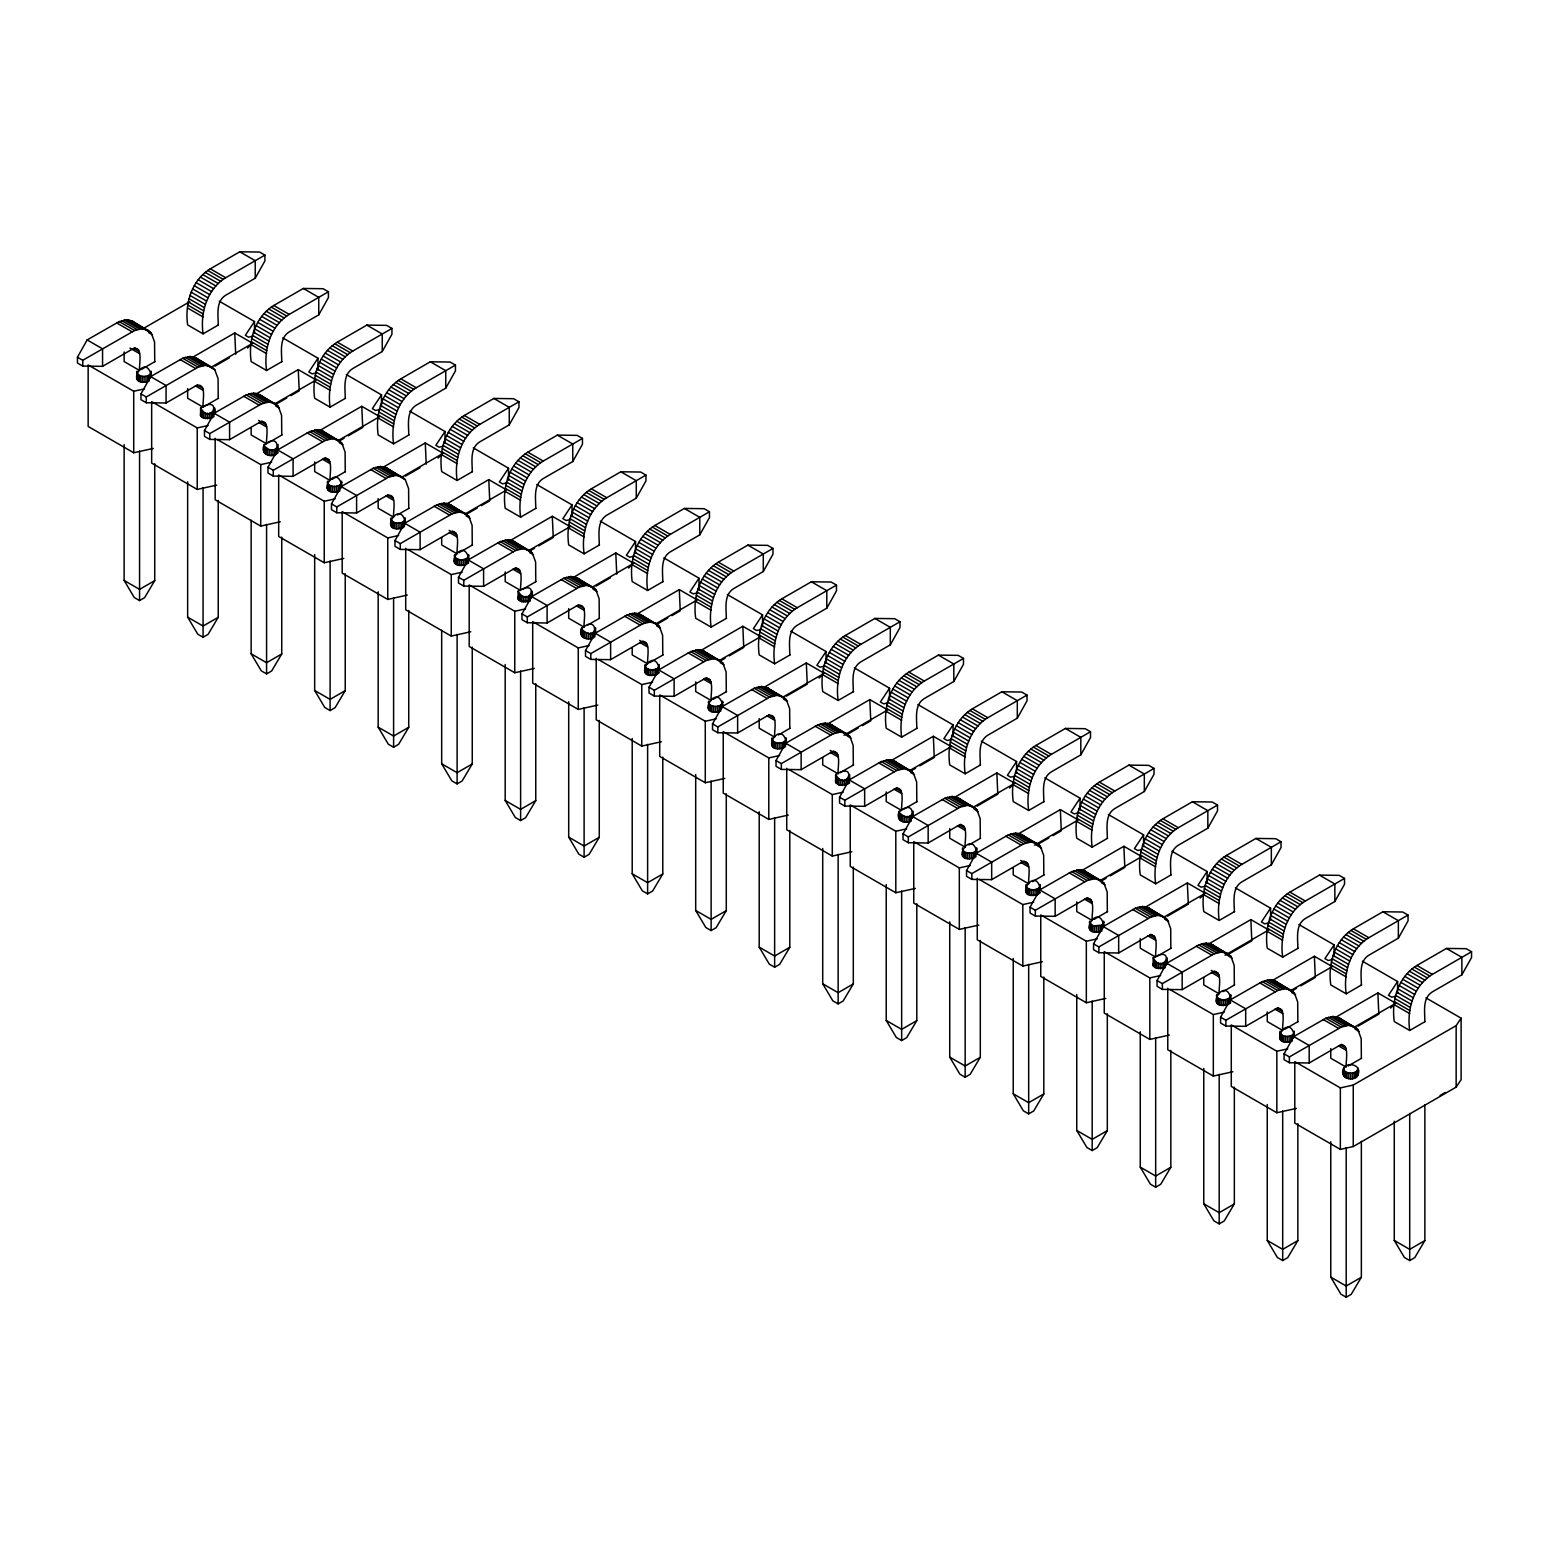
<?xml version="1.0" encoding="UTF-8"?>
<svg xmlns="http://www.w3.org/2000/svg" width="1549" height="1549" viewBox="0 0 1549 1549"><rect width="100%" height="100%" fill="white"/><g stroke="black" fill="none" stroke-linecap="round" stroke-linejoin="round"><path stroke-width="1.5" d="M218.506 324.922L203.074 333.829L187.642 324.922C184.621 304.03 191.553 280.233 210.296 268.829L239.805 251.79L259.612 252.042L264.918 255.101L264.918 260.91L255.236 278.2L225.728 295.22C215.524 301.474 218.293 315.202 218.235 325.077M203.074 333.829C200.034 312.937 206.966 289.14 225.728 277.736L264.918 255.101M282.015 361.575L266.583 370.482L251.151 361.575C248.111 340.703 255.043 316.906 273.805 305.482L303.314 288.463L323.121 288.714L328.427 291.774L328.427 297.563L318.745 314.854L289.237 331.893C279.033 338.127 281.782 351.875 281.744 361.75M266.583 370.482C263.543 349.609 270.475 325.813 289.237 314.389L328.427 291.774M345.524 398.248L330.092 407.155L314.66 398.248C311.62 377.375 318.552 353.579 337.314 342.155L366.823 325.116L386.63 325.367L391.936 328.427L391.936 334.235L382.254 351.526L352.746 368.565C342.542 374.8 345.291 388.547 345.233 398.403M330.092 407.155C327.052 386.282 333.984 362.485 352.746 351.061L391.936 328.427M409.033 434.92L393.601 443.827L378.169 434.92C375.129 414.028 382.061 390.232 400.823 378.827L430.332 361.788L450.139 362.04L455.445 365.099L455.445 370.908L445.744 388.179L416.255 405.218C406.051 411.453 408.8 425.2 408.742 435.075M393.601 443.827C390.561 422.935 397.493 399.139 416.255 387.734L455.445 365.099M472.522 471.574L457.11 480.48L441.678 471.574C438.638 450.701 445.57 426.904 464.332 415.481L493.841 398.442L513.648 398.713L518.954 401.772L518.954 407.561L509.253 424.852L479.764 441.891C469.56 448.126 472.309 461.873 472.251 471.748M457.11 480.48C454.07 459.608 461.002 435.811 479.764 424.387L518.954 401.772M536.031 508.246L520.619 517.153L505.187 508.246C502.147 487.373 509.079 463.558 527.841 452.153L557.33 435.114L577.157 435.366L582.463 438.425L582.463 444.234L572.762 461.525L543.254 478.544C533.069 484.798 535.818 498.546 535.76 508.401M520.619 517.153C517.579 496.28 524.511 472.464 543.254 461.06L582.463 438.425M599.54 544.919L584.109 553.826L568.696 544.919C565.656 524.027 572.588 500.23 591.35 488.806L620.839 471.787L640.666 472.038L645.952 475.098L645.952 480.906L636.271 498.178L606.763 515.217C596.578 521.451 599.327 535.199 599.269 545.074M584.109 553.826C581.088 532.933 588.02 509.137 606.763 497.713L645.952 475.098M663.049 581.572L647.618 590.479L632.205 581.572C629.165 560.699 636.097 536.903 654.859 525.479L684.348 508.44L704.175 508.692L709.461 511.751L709.461 517.56L699.78 534.85L670.272 551.889C660.068 558.124 662.836 571.871 662.778 581.727M647.618 590.479C644.578 569.606 651.509 545.81 670.272 534.386L709.461 511.751M726.558 618.245L711.127 627.151L695.695 618.245C692.674 597.352 699.606 573.556 718.349 562.151L747.857 545.112L767.665 545.364L772.97 548.423L772.97 554.232L763.289 571.523L733.781 588.543C723.577 594.797 726.345 608.525 726.287 618.4M711.127 627.151C708.087 606.259 715.018 582.463 733.781 571.058L772.97 548.423M790.067 654.898L774.636 663.805L759.204 654.898C756.183 634.025 763.115 610.229 781.858 598.805L811.366 581.785L831.174 582.037L836.479 585.096L836.479 590.885L826.798 608.176L797.29 625.215C787.086 631.45 789.854 645.197 789.796 655.072M774.636 663.805C771.596 642.932 778.527 619.135 797.29 607.711L836.479 585.096M853.576 691.57L838.145 700.477L822.713 691.57C819.673 670.698 826.604 646.901 845.367 635.477L874.875 618.438L894.683 618.69L899.988 621.749L899.988 627.558L890.307 644.849L860.799 661.888C850.595 668.122 853.344 681.87 853.305 691.725M838.145 700.477C835.105 679.604 842.036 655.808 860.799 644.384L899.988 621.749M917.085 728.243L901.654 737.15L886.222 728.243C883.182 707.351 890.113 683.554 908.876 672.15L938.384 655.111L958.192 655.363L963.497 658.422L963.497 664.231L953.816 681.502L924.308 698.541C914.104 704.776 916.853 718.523 916.795 728.398M901.654 737.15C898.614 716.258 905.545 692.461 924.308 681.057L963.497 658.422M980.575 764.896L965.163 773.803L949.731 764.896C946.691 744.023 953.622 720.227 972.385 708.803L1001.893 691.764L1021.701 692.035L1027.006 695.094L1027.006 700.884L1017.306 718.174L987.817 735.213C977.613 741.448 980.362 755.196 980.304 765.07M965.163 773.803C962.123 752.93 969.054 729.134 987.817 717.71L1027.006 695.094M1044.084 801.569L1028.672 810.476L1013.24 801.569C1010.2 780.696 1017.131 756.88 1035.894 745.476L1065.402 728.437L1085.21 728.688L1090.515 731.748L1090.515 737.556L1080.815 754.847L1051.326 771.867C1041.122 778.121 1043.871 791.868 1043.813 801.724M1028.672 810.476C1025.632 789.603 1032.563 765.787 1051.326 754.382L1090.515 731.748M1107.593 838.241L1092.181 847.148L1076.749 838.241C1073.709 817.349 1080.64 793.553 1099.403 782.129L1128.892 765.109L1148.719 765.361L1154.024 768.42L1154.024 774.229L1144.324 791.5L1114.815 808.539C1104.631 814.774 1107.38 828.521 1107.322 838.396M1092.181 847.148C1089.141 826.256 1096.072 802.459 1114.815 791.036L1154.024 768.42M1171.102 874.895L1155.67 883.801L1140.258 874.895C1137.218 854.022 1144.149 830.225 1162.912 818.801L1192.401 801.762L1212.228 802.014L1217.514 805.073L1217.514 810.882L1207.833 828.173L1178.324 845.212C1168.14 851.447 1170.889 865.194 1170.831 875.049M1155.67 883.801C1152.65 862.929 1159.581 839.132 1178.324 827.708L1217.514 805.073M1234.611 911.567L1219.179 920.474L1203.767 911.567C1200.727 890.675 1207.658 866.878 1226.421 855.474L1255.91 838.435L1275.737 838.687L1281.023 841.746L1281.023 847.555L1271.342 864.845L1241.833 881.865C1231.629 888.119 1234.398 901.847 1234.34 911.722M1219.179 920.474C1216.139 899.582 1223.071 875.785 1241.833 864.381L1281.023 841.746M1298.12 948.22L1282.688 957.127L1267.256 948.22C1264.236 927.348 1271.167 903.551 1289.91 892.127L1319.419 875.108L1339.227 875.359L1344.532 878.419L1344.532 884.208L1334.851 901.499L1305.342 918.538C1295.138 924.772 1297.907 938.52 1297.849 948.395M1282.688 957.127C1279.648 936.254 1286.58 912.458 1305.342 901.034L1344.532 878.419M1361.629 984.893L1346.197 993.8L1330.765 984.893C1327.745 964.02 1334.676 940.224 1353.419 928.8L1382.928 911.761L1402.736 912.012L1408.041 915.072L1408.041 920.881L1398.36 938.171L1368.851 955.21C1358.647 961.445 1361.416 975.192 1361.358 985.048M1346.197 993.8C1343.157 972.927 1350.089 949.13 1368.851 937.707L1408.041 915.072M1425.138 1021.566L1409.706 1030.472L1394.274 1021.566C1391.234 1000.673 1398.166 976.877 1416.928 965.472L1446.437 948.433L1466.245 948.685L1471.55 951.744L1471.55 957.553L1461.869 974.824L1432.36 991.863C1422.156 998.098 1424.906 1011.846 1424.867 1021.72M1409.706 1030.472C1406.666 1009.58 1413.598 985.784 1432.36 974.379L1471.55 951.744M151.318 372.263L149.188 375.226L149.188 380.996C122.1 389.051 146.284 350.248 151.318 376.117M136.815 378.033L137.067 376.949M200.576 407.852C211.613 426.846 223.482 394.337 200.576 407.852L200.576 415.79L203.945 418.327L212.697 417.668L212.697 411.898M200.576 413.622L200.576 415.79M263.833 445.589C281.395 428.937 281.395 462.26 263.833 445.589C260.368 453.896 270.262 457.884 276.206 454.322L276.206 448.552M263.833 451.379L264.085 450.294M341.845 482.262L339.715 485.224L339.715 490.994C312.608 499.049 336.811 460.247 341.845 486.115M327.342 488.032L327.594 486.948M405.354 518.934L403.224 521.877L403.224 527.667C376.117 535.722 400.32 496.919 405.354 522.768M390.851 524.704L391.103 523.62M468.844 555.588L466.733 558.55L466.733 564.32C439.626 572.394 463.829 533.592 468.844 559.441M454.36 561.358L454.593 560.293M518.102 591.176C529.138 610.17 541.008 577.661 518.102 591.176L518.102 599.114L521.49 601.651L530.242 600.993L530.242 595.223M518.102 596.946L518.102 599.114M581.378 628.933C598.921 612.262 598.921 645.584 581.378 628.933C577.893 637.22 587.807 641.209 593.751 637.665L593.751 631.876M581.378 634.703L581.611 633.618M659.371 665.586L657.241 668.548L657.241 674.318C630.153 682.373 654.356 643.571 659.371 669.439M644.868 671.356L645.12 670.272M722.88 702.259L720.75 705.221L720.75 710.991C693.662 719.046 717.845 680.243 722.88 706.112M708.377 708.029L708.629 706.944M786.389 738.912L784.259 741.874L784.259 747.644C757.151 755.718 781.354 716.916 786.389 742.765M771.886 744.701L772.138 743.617M835.647 774.5C846.683 793.514 858.553 760.985 835.647 774.5L835.647 782.439L839.016 784.975L847.768 784.317L847.768 778.547M835.647 780.27L835.647 782.439M898.904 812.257C916.466 795.586 916.466 828.909 898.904 812.257C895.438 820.544 905.332 824.552 911.277 820.989L911.277 815.2M898.904 818.027L899.156 816.943M976.916 848.91L974.786 851.873L974.786 857.643C947.678 865.717 971.881 826.914 976.916 852.763M962.413 854.68L962.665 853.615M1040.405 885.583L1038.295 888.545L1038.295 894.315C1011.187 902.37 1035.39 863.567 1040.405 889.436M1025.922 891.353L1026.154 890.268M1103.914 922.255L1101.804 925.198L1101.804 930.988C1074.696 939.043 1098.899 900.24 1103.914 926.089M1089.431 928.025L1089.663 926.941M1153.172 957.824C1164.209 976.838 1176.078 944.309 1153.172 957.824L1153.172 965.763L1156.561 968.319L1165.313 967.641L1165.313 961.871M1153.172 963.594L1153.172 965.763M1230.932 995.581L1228.802 998.543L1228.802 1004.314C1201.714 1012.368 1225.917 973.566 1230.932 999.434M1216.43 1001.351L1216.681 1000.267M1294.441 1032.234L1292.311 1035.197L1292.311 1040.967C1265.223 1049.041 1289.407 1010.238 1294.441 1036.087M1279.939 1038.024L1280.19 1036.939M1343.448 1068.907C1346.352 1060.929 1362.597 1064.86 1357.95 1074.677C1355.065 1082.654 1338.801 1078.724 1343.448 1068.907C1345.152 1074.638 1356.246 1074.638 1357.95 1068.907M1343.448 1074.677L1343.699 1073.593M124.133 351.952L124.133 361.575L139.565 370.482C138.771 365.215 143.999 344.498 132.072 349.3L102.563 366.339L82.755 366.087L77.45 363.028L77.45 357.219L87.131 339.928L119.176 321.592L126.476 319.81L132.652 321.301L151.24 332.977L154.571 342.039L154.726 361.75M218.506 398.248L203.074 407.155C202.28 401.888 207.508 381.151 195.581 385.972L166.072 402.992L146.264 402.74L140.959 399.681L140.959 393.891L150.64 376.601L182.685 358.264L189.985 356.483L196.161 357.974L214.749 369.63L218.08 378.692L218.235 398.403M251.151 427.698L251.151 434.92L266.583 443.827C265.77 438.541 271.017 417.823 259.09 422.625L229.581 439.664L209.773 439.413L204.468 436.353L204.468 430.545L214.149 413.254L246.194 394.937L253.474 393.136L259.67 394.646L278.258 406.303L281.589 415.364L281.744 435.075M314.66 461.951L314.66 471.574L330.092 480.48C329.279 475.214 334.526 454.496 322.579 459.298L293.09 476.337L273.263 476.085L267.977 473.007L267.977 467.217L277.658 449.926L309.703 431.59L316.983 429.809L323.179 431.3L341.767 442.975L345.098 452.037L345.233 471.748M378.169 498.604L378.169 508.246L393.601 517.153C392.788 511.886 398.035 491.149 386.088 495.951L356.599 512.99L336.772 512.738L331.486 509.679L331.486 503.87L341.167 486.599L373.212 468.263L380.492 466.481L386.688 467.972L405.276 479.628L408.607 488.69L408.742 508.401M441.678 537.677L441.678 544.919L457.11 553.826C456.297 548.54 461.544 527.822 449.597 532.624L420.108 549.663L400.281 549.411L394.976 546.352L394.976 540.543L404.676 523.252L436.721 504.916L444.001 503.135L450.197 504.645L468.785 516.301L472.116 525.363L472.251 545.074M505.187 571.949L505.187 581.572L520.619 590.479C519.806 585.212 525.053 564.475 513.106 569.296L483.598 586.316L463.79 586.064L458.485 583.005L458.485 577.215L468.185 559.925L500.211 541.588L507.51 539.807L513.706 541.298L532.294 552.954L535.625 562.035L535.76 581.727M568.696 608.602L568.696 618.245L584.109 627.151C583.315 621.865 588.562 601.148 576.615 605.949L547.107 622.988L527.299 622.737L521.994 619.677L521.994 613.869L531.694 596.597L563.72 578.261L571.019 576.48L577.215 577.971L595.803 589.627L599.134 598.688L599.269 618.4M632.205 647.676L632.205 654.898L647.618 663.805C646.824 658.538 652.071 637.82 640.124 642.622L610.616 659.661L590.808 659.409L585.503 656.35L585.503 650.541L595.184 633.251L627.229 614.914L634.528 613.133L640.705 614.624L659.312 626.299L662.623 635.361L662.778 655.072M695.695 681.928L695.695 691.57L711.127 700.477C710.333 695.211 715.561 674.473 703.633 679.295L674.125 696.314L654.317 696.063L649.012 693.003L649.012 687.214L658.693 669.923L690.738 651.587L698.037 649.806L704.214 651.296L722.802 662.953L726.132 672.014L726.287 691.725M759.204 718.6L759.204 728.243L774.636 737.15C773.842 731.864 779.07 711.146 767.142 715.948L737.634 732.987L717.826 732.735L712.521 729.676L712.521 723.867L722.202 706.576L754.247 688.259L761.546 686.459L767.723 687.969L786.311 699.625L789.641 708.687L789.796 728.398M822.713 757.674L822.713 764.896L838.145 773.803C837.331 768.536 842.579 747.818 830.651 752.62L801.143 769.659L781.335 769.408L776.03 766.329L776.03 760.54L785.711 743.249L817.756 724.913L825.036 723.131L831.232 724.622L849.82 736.298L853.15 745.359L853.305 765.07M886.222 791.926L886.222 801.569L901.654 810.476C900.84 805.209 906.088 784.472 894.141 789.293L864.652 806.313L844.825 806.061L839.539 803.002L839.539 797.193L849.22 779.922L881.265 761.585L888.545 759.804L894.741 761.295L913.329 772.951L916.659 782.013L916.795 801.724M949.731 828.599L949.731 838.241L965.163 847.148C964.349 841.862 969.597 821.144 957.65 825.946L928.161 842.985L908.334 842.733L903.048 839.674L903.048 833.865L912.729 816.575L944.774 798.238L952.054 796.457L958.25 797.967L976.838 809.624L980.168 818.685L980.304 838.396M1013.24 867.672L1013.24 874.895L1028.672 883.801C1027.858 878.535 1033.106 857.797 1021.159 862.619L991.67 879.638L971.843 879.387L966.537 876.327L966.537 870.538L976.238 853.247L1008.283 834.911L1015.563 833.13L1021.759 834.621L1040.347 846.277L1043.677 855.358L1043.813 875.049M1076.749 901.925L1076.749 911.567L1092.181 920.474C1091.367 915.188 1096.615 894.47 1084.668 899.272L1055.159 916.311L1035.352 916.059L1030.046 913L1030.046 907.191L1039.747 889.92L1071.772 871.584L1079.072 869.802L1085.268 871.293L1103.856 882.949L1107.186 892.011L1107.322 911.722M1140.258 938.597L1140.258 948.22L1155.67 957.127C1154.876 951.861 1160.124 931.143 1148.177 935.945L1118.668 952.984L1098.861 952.732L1093.555 949.673L1093.555 943.864L1103.256 926.573L1135.281 908.237L1142.581 906.455L1148.777 907.946L1167.365 919.622L1170.695 928.684L1170.831 948.395M1203.767 977.671L1203.767 984.893L1219.179 993.8C1218.385 988.533 1223.633 967.796 1211.686 972.617L1182.177 989.637L1162.37 989.385L1157.064 986.326L1157.064 980.536L1166.746 963.246L1198.79 944.909L1206.09 943.128L1212.267 944.619L1230.874 956.275L1234.185 965.356L1234.34 985.048M1267.256 1011.923L1267.256 1021.566L1282.688 1030.472C1281.894 1025.186 1287.122 1004.468 1275.195 1009.27L1245.686 1026.309L1225.879 1026.058L1220.573 1022.998L1220.573 1017.19L1230.255 999.899L1262.299 981.582L1269.599 979.781L1275.776 981.292L1294.364 992.948L1297.694 1002.009L1297.849 1021.72M1330.765 1048.596L1330.765 1058.219L1346.197 1067.125C1345.403 1061.859 1350.631 1041.141 1338.704 1045.943L1309.195 1062.982L1289.388 1062.73L1284.082 1059.671L1284.082 1053.862L1293.764 1036.571L1325.808 1018.235L1333.108 1016.454L1339.285 1017.945L1357.873 1029.62L1361.203 1038.682L1361.358 1058.393M154.726 463.771L154.726 580.643L144.599 597.662L139.565 600.567L134.26 597.507L124.133 580.468L124.133 444.544M218.235 500.443L218.235 617.296L208.108 634.335L203.074 637.239L197.769 634.18L187.642 617.141L187.642 481.797M281.744 537.116L281.744 653.968L271.617 671.007L266.583 673.892L261.278 670.833L251.151 653.814L251.151 520.251M345.233 573.769L345.233 690.622L335.107 707.661L330.092 710.565L324.787 707.506L314.66 690.467L314.66 554.542M408.742 610.442L408.742 727.294L398.616 744.333L393.601 747.238L388.296 744.178L378.169 727.139L378.169 591.795M472.251 647.114L472.251 763.967L462.125 780.986L457.11 783.891L451.805 780.832L441.678 763.793L441.678 630.249M535.76 683.767L535.76 800.62L525.634 817.659L520.619 820.563L515.314 817.504L505.187 800.465L505.187 664.54M599.269 720.44L599.269 837.293L589.143 854.332L584.109 857.236L578.823 854.157L568.696 837.138L568.696 701.794M662.778 757.093L662.778 873.965L652.652 890.985L647.618 893.889L642.332 890.83L632.205 873.791L632.205 738.466M726.287 793.766L726.287 910.618L716.161 927.657L711.127 930.562L705.821 927.502L695.695 910.463L695.695 774.539M789.796 830.438L789.796 947.291L779.67 964.33L774.636 967.215L769.33 964.156L759.204 947.136L759.204 811.792M853.305 867.091L853.305 983.944L843.179 1000.983L838.145 1003.888L832.839 1000.828L822.713 983.789L822.713 848.465M916.795 903.764L916.795 1020.617L906.668 1037.656L901.654 1040.56L896.348 1037.501L886.222 1020.462L886.222 884.518M980.304 940.437L980.304 1057.289L970.177 1074.309L965.163 1077.213L959.857 1074.154L949.731 1057.115L949.731 921.791M1043.813 977.09L1043.813 1093.943L1033.686 1110.982L1028.672 1113.886L1023.366 1110.827L1013.24 1093.788L1013.24 958.463M1107.322 1013.762L1107.322 1130.615L1097.195 1147.654L1092.181 1150.558L1086.875 1147.48L1076.749 1130.46L1076.749 994.516M1170.831 1050.416L1170.831 1167.288L1160.704 1184.307L1155.67 1187.212L1150.384 1184.152L1140.258 1167.113L1140.258 1031.789M1234.34 1087.088L1234.34 1203.941L1224.213 1220.98L1219.179 1223.884L1213.893 1220.825L1203.767 1203.786L1203.767 1068.442M1297.849 1123.761L1297.849 1240.613L1287.722 1257.652L1282.688 1260.537L1277.383 1257.478L1267.256 1240.459L1267.256 1104.514M1361.358 1141.342L1361.358 1277.267L1351.231 1294.306L1346.197 1297.21L1340.892 1294.151L1330.765 1277.112L1330.765 1141.787M1424.867 1104.669L1424.867 1240.613L1414.74 1257.652L1409.706 1260.537L1404.401 1257.478L1394.274 1240.459L1394.274 1121.205M219.28 301.222L254.481 321.534L245.323 335.32L248.576 337.198L252.913 336.23M282.789 337.876L317.99 358.206L308.832 371.973L312.085 373.851L316.422 372.902M346.298 374.548L381.499 394.879L372.341 408.646L375.594 410.524L379.931 409.556M409.807 411.221L445.008 431.532L435.85 445.299L439.103 447.177L443.44 446.228M473.297 447.874L508.517 468.205L499.359 481.971L502.612 483.85L506.949 482.881M536.806 484.547L572.026 504.877L562.868 518.644L566.121 520.522L570.458 519.554M600.315 521.2L635.535 541.53L626.377 555.297L629.63 557.175L633.967 556.227M663.824 557.872L699.025 578.203L689.886 591.97L693.119 593.848L697.457 592.88M727.333 594.545L762.534 614.856L753.395 628.642L756.628 630.52L760.966 629.552M790.842 631.198L826.043 651.529L816.885 665.296L820.137 667.174L824.475 666.225M854.351 667.871L889.552 688.201L880.394 701.968L883.646 703.846L887.984 702.878M917.86 704.543L953.061 724.855L943.903 738.621L947.155 740.499L951.493 739.551M981.369 741.197L1016.57 761.527L1007.412 775.294L1010.664 777.172L1015.002 776.204M1044.859 777.869L1080.079 798.2L1070.921 811.966L1074.173 813.845L1078.511 812.876M1108.368 814.522L1143.588 834.853L1134.43 848.62L1137.682 850.498L1142.02 849.549M1171.877 851.195L1207.097 871.525L1197.939 885.292L1201.191 887.17L1205.529 886.202M1235.386 887.867L1270.587 908.179L1261.448 921.965L1264.681 923.843L1269.018 922.875M1298.895 924.521L1334.096 944.851L1324.937 958.618L1328.19 960.496L1332.527 959.547M1362.404 961.193L1397.605 981.524L1388.446 995.291L1391.699 997.169L1396.036 996.201M1461.114 1018.177L1461.114 1079.672L1456.157 1087.127L1353.245 1146.55L1340.35 1149.397L1294.79 1123.102L1294.79 1061.607L1340.35 1087.901L1353.245 1085.055L1456.157 1025.632L1461.114 1018.177L1425.913 997.866M278.084 452.463L277.368 453.47L277.368 447.68M468.611 562.442L467.875 563.468L467.875 557.679M659.119 672.44L658.402 673.447L658.402 667.677M849.646 782.439L848.929 783.445L848.929 777.675M1040.173 892.437L1039.437 893.444L1039.437 887.674M1230.681 1002.435L1229.964 1003.442L1229.964 997.672M1445.217 1092.51L1440.086 1095.472M247.511 348.06L250.938 344.885M438.038 458.059L441.465 454.883M628.565 568.057L631.992 564.882M819.072 678.055L822.5 674.88M1009.599 788.054L1013.027 784.878M1200.126 898.052L1203.554 894.877M1390.634 1008.05L1394.061 1004.856M77.45 357.219L82.755 360.278L134.608 330.499L141.888 328.717L148.084 330.208M142.508 328.988L189.849 301.668M141.462 369.398L154.997 361.575M193.083 357.025L234.751 332.958L252.661 343.297L210.993 367.345M140.959 393.891L146.264 396.951L198.117 367.171L205.397 365.39L211.593 366.881M214.943 366.145L229.484 357.742M256.592 393.678L298.26 369.63L316.17 379.97L274.502 404.018M204.468 430.545L209.773 433.604L261.626 403.844L268.906 402.043L275.102 403.553M276.38 403.999L286.759 398.016M290.902 395.615L299.209 390.813L298.26 369.63M268.48 442.724L282.015 434.92M318.01 431.551L361.769 406.283L379.679 416.623L337.992 440.69M267.977 467.217L273.263 470.276L325.116 440.497L332.415 438.716L338.611 440.206M339.889 440.671L344.033 438.27M348.196 435.869L362.718 427.485L361.769 406.283M154.726 580.643L139.565 589.375L124.133 580.468M331.989 479.396L345.524 471.574M383.61 467.004L425.278 442.956L443.169 453.295L401.501 477.344M331.486 503.87L336.772 506.93L388.625 477.169L395.924 475.388L402.12 476.879M405.47 476.124L419.992 467.74M218.235 617.296L203.074 626.048L187.642 617.141M397.377 514.965L409.033 508.246M447.119 503.677L488.787 479.628L506.678 489.949L465.01 514.016L468.785 516.301M394.976 540.543L400.281 543.602L452.134 513.823L459.433 512.041L465.629 513.552M466.888 513.997L477.286 507.995M481.429 505.613L489.736 500.811L488.787 479.628M281.744 653.968L266.583 662.72L251.151 653.814M458.988 552.722L472.522 544.919M508.537 541.55L552.296 516.282L570.187 526.621L528.519 550.689M458.485 577.215L463.79 580.275L515.643 550.495L522.942 548.714L529.119 550.205M530.397 550.669L534.56 548.269M538.703 545.868L553.245 537.484L552.296 516.282M345.233 690.622L330.092 699.374L314.66 690.467M522.497 589.394L536.031 581.572M574.117 577.003L615.786 552.954L633.696 563.294L592.028 587.342M521.994 613.869L527.299 616.928L579.152 587.168L586.451 585.386L592.628 586.877M595.978 586.122L610.519 577.738M408.742 727.294L393.601 736.046L378.169 727.139M587.904 624.963L599.54 618.245M637.626 613.675L679.295 589.607L697.205 599.947L655.537 624.015L659.312 626.299M585.503 650.541L590.808 653.601L642.661 623.821L649.96 622.04L656.137 623.531M657.415 623.995L667.793 617.993M671.956 615.611L680.243 610.809L679.295 589.607M472.251 763.967L457.11 772.699L441.678 763.793M649.515 662.72L663.049 654.898M699.044 651.548L742.804 626.28L760.714 636.62L719.046 660.668M649.012 687.214L654.317 690.273L706.17 660.494L713.45 658.712L719.646 660.203M720.924 660.649L725.068 658.267M729.23 655.866L743.752 647.482L742.804 626.28M535.76 800.62L520.619 809.372L505.187 800.465M713.024 699.393L726.558 691.57M764.644 687.001L806.313 662.953L824.223 673.292L782.555 697.34M712.521 723.867L717.826 726.926L769.679 697.166L776.959 695.365L783.155 696.876M786.505 696.121L807.261 684.135L806.313 662.953M599.269 837.293L584.109 846.044L568.696 837.138M778.431 734.962L790.067 728.243M828.153 723.673L869.822 699.606L887.732 709.945L843.973 735.213M776.03 760.54L781.335 763.599L833.188 733.819L840.468 732.038L846.664 733.529M845.87 735.194L858.32 727.991M862.464 725.59L870.77 720.808L869.822 699.606M662.778 873.965L647.618 882.698L632.205 873.791M840.042 772.719L853.576 764.896M889.571 761.546L933.331 736.278L951.241 746.618L909.553 770.666M839.539 797.193L844.825 800.252L896.677 770.492L903.977 768.711L910.173 770.202M911.451 770.647L915.595 768.265M919.757 765.864L934.279 757.461L933.331 736.278M726.287 910.618L711.127 919.37L695.695 910.463M903.551 809.372L917.085 801.569M955.171 796.999L996.84 772.951L1014.731 783.271L973.062 807.339M903.048 833.865L908.334 836.925L960.186 807.145L967.486 805.364L973.682 806.874M977.032 806.119L997.788 794.134L996.84 772.951M789.796 947.291L774.636 956.043L759.204 947.136M968.938 844.96L980.575 838.241M1018.68 833.672L1060.349 809.604L1078.24 819.944L1034.5 845.212M966.537 870.538L971.843 873.597L1023.695 843.818L1030.995 842.036L1037.191 843.527M1036.378 845.173L1048.828 837.99M1052.991 835.589L1061.297 830.806L1060.349 809.604M853.305 983.944L838.145 992.696L822.713 983.789M1032.447 881.613L1044.084 874.895M1080.098 871.525L1123.858 846.277L1141.749 856.616L1100.08 880.665M1030.046 907.191L1035.352 910.25L1087.204 880.49L1094.504 878.709L1100.681 880.2M1101.959 880.645L1106.122 878.244M1110.265 875.863L1124.806 867.459L1123.858 846.277M916.795 1020.617L901.654 1029.369L886.222 1020.462M1094.059 919.37L1107.593 911.567M1145.679 906.998L1187.347 882.93L1205.258 893.27L1163.589 917.337M1093.555 943.864L1098.861 946.923L1150.713 917.144L1158.013 915.362L1164.19 916.853M1167.539 916.117L1188.315 904.132L1187.347 882.93M980.304 1057.289L965.163 1066.022L949.731 1057.115M1157.568 956.043L1171.102 948.22M1209.188 943.67L1250.856 919.603L1268.767 929.942L1225.007 955.21M1157.064 980.536L1162.37 983.596L1214.222 953.816L1221.522 952.035L1227.699 953.526M1226.905 955.171L1251.805 940.805L1250.856 919.603M1043.813 1093.943L1028.672 1102.694L1013.24 1093.788M1222.974 991.612L1234.611 984.893M1270.606 981.524L1314.365 956.275L1332.276 966.615L1290.607 990.663M1220.573 1017.19L1225.879 1020.249L1277.731 990.489L1285.012 988.688L1291.208 990.198M1292.486 990.644L1296.629 988.243M1300.792 985.842L1315.314 977.458L1314.365 956.275M1107.322 1130.615L1092.181 1139.367L1076.749 1130.46M1284.586 1029.369L1298.12 1021.566M1336.206 1016.996L1377.874 992.928L1395.785 1003.268L1354.116 1027.336M1284.082 1053.862L1289.388 1056.921L1341.24 1027.142L1348.521 1025.361L1354.717 1026.851M1358.066 1026.116L1378.823 1014.13L1377.874 992.928M1170.831 1167.288L1155.67 1176.02L1140.258 1167.113M1348.095 1066.041L1361.629 1058.219M1234.34 1203.941L1219.179 1212.693L1203.767 1203.786M1297.849 1240.613L1282.688 1249.365L1267.256 1240.459M1361.358 1277.267L1346.197 1286.019L1330.765 1277.112M1424.867 1240.613L1409.706 1249.365L1394.274 1240.459M136.815 372.263C138.21 377.201 145.354 377.201 149.188 375.226M327.342 482.262C328.737 487.199 335.881 487.199 339.715 485.224M390.851 518.934C392.246 523.852 399.39 523.852 403.224 521.877M454.36 555.588C455.755 560.525 462.899 560.525 466.733 558.55M644.868 665.586C646.262 670.523 653.426 670.523 657.241 668.548M708.377 702.259C709.771 707.177 716.916 707.196 720.75 705.221M771.886 738.912C773.28 743.849 780.425 743.849 784.259 741.874M962.413 848.91C963.807 853.848 970.952 853.848 974.786 851.873M1025.922 885.583C1027.316 890.501 1034.461 890.52 1038.295 888.545M1089.431 922.255L1093.052 925.876L1101.804 925.198M1216.43 995.581C1217.824 1000.499 1224.969 1000.518 1228.802 998.543M1279.939 1032.234C1281.333 1037.172 1288.478 1037.172 1292.311 1035.197M153.235 448.435L133.717 452.753L88.157 426.459L88.157 364.964L133.717 391.258L144.56 388.857M216.744 485.108L197.226 489.426L151.666 463.112L151.666 401.617L197.226 427.931L208.069 425.53M217.247 439.49L260.735 464.603L271.578 462.202M343.762 558.434L324.244 562.752L278.684 536.457L278.684 474.962L324.244 501.256L335.087 498.855M215.175 438.29L215.175 499.785L260.735 526.098L280.253 521.761M407.271 595.087L387.753 599.424L342.193 573.111L342.193 511.615L387.753 537.929L398.596 535.528M407.774 549.488L451.262 574.582L462.105 572.181M534.269 668.432L514.771 672.75L469.192 646.456L469.192 584.96L514.771 611.255L525.595 608.854M405.702 548.288L405.702 609.783L451.262 636.077L470.76 631.76M597.778 705.085L578.261 709.423L532.701 683.109L532.701 621.614L578.261 647.927L589.104 645.526M598.282 659.487L641.77 684.581L652.613 682.18M724.796 778.431L705.279 782.748L659.719 756.435L659.719 694.939L705.279 721.253L716.122 718.852M596.21 658.286L596.21 719.782L641.77 746.076L661.287 741.758M788.305 815.084L768.788 819.421L723.228 793.107L723.228 731.612L768.788 757.926L779.631 755.525M788.809 769.466L832.297 794.579L843.14 792.178M915.323 888.41L895.806 892.747L850.246 866.433L850.246 804.938L895.806 831.251L906.649 828.851M786.737 768.285L786.737 829.78L832.297 856.074L851.814 851.756M978.832 925.082L959.315 929.4L913.755 903.106L913.755 841.61L959.315 867.905L970.158 865.504M979.336 879.464L1022.824 904.577L1033.667 902.176M1105.831 998.408L1086.333 1002.745L1040.754 976.432L1040.754 914.936L1086.333 941.25L1097.157 938.849M977.264 878.283L977.264 939.778L1022.824 966.073L1042.322 961.755M1169.34 1035.081L1149.823 1039.398L1104.263 1013.104L1104.263 951.609L1149.823 977.903L1160.666 975.502M1169.844 989.462L1213.332 1014.576L1224.175 1012.175M1296.358 1108.406L1276.841 1112.744L1231.281 1086.43L1231.281 1024.935L1276.841 1051.248L1287.684 1048.847M1167.772 988.262L1167.772 1049.757L1213.332 1076.071L1232.849 1071.753M239.805 251.79L255.236 260.697L255.236 278.2M303.314 288.463L318.745 297.369L318.745 314.854M366.823 325.116L382.254 334.022L382.254 351.526M430.332 361.788L445.744 370.695L445.744 388.179M493.841 398.442L509.253 407.348L509.253 424.852M557.33 435.114L572.762 444.021L572.762 461.525M620.839 471.787L636.271 480.693L636.271 498.178M684.348 508.44L699.78 517.347L699.78 534.85M747.857 545.112L763.289 554.019L763.289 571.523M811.366 581.785L826.798 590.692L826.798 608.176M874.875 618.438L890.307 627.345L890.307 644.849M938.384 655.111L953.816 664.018L953.816 681.502M1001.893 691.764L1017.306 700.671L1017.306 718.174M1065.402 728.437L1080.815 737.343L1080.815 754.847M1128.892 765.109L1144.324 774.016L1144.324 791.5M1192.401 801.762L1207.833 810.669L1207.833 828.173M1255.91 838.435L1271.342 847.342L1271.342 864.845M1319.419 875.108L1334.851 884.014L1334.851 901.499M1382.928 911.761L1398.36 920.668L1398.36 938.171M1446.437 948.433L1461.869 957.34L1461.869 974.824M210.296 268.829L225.728 277.736M273.805 305.482L289.237 314.389M337.314 342.155L352.746 351.061M400.823 378.827L416.255 387.734M464.332 415.481L479.764 424.387M527.841 452.153L543.254 461.06M591.35 488.806L606.763 497.713M654.859 525.479L670.272 534.386M718.349 562.151L733.781 571.058M781.858 598.805L797.29 607.711M845.367 635.477L860.799 644.384M908.876 672.15L924.308 681.057M972.385 708.803L987.817 717.71M1035.894 745.476L1051.326 754.382M1099.403 782.129L1114.815 791.036M1162.912 818.801L1178.324 827.708M1226.421 855.474L1241.833 864.381M1289.91 892.127L1305.342 901.034M1353.419 928.8L1368.851 937.707M1416.928 965.472L1432.36 974.379M207.76 270.455L223.192 279.362M271.269 307.109L286.701 316.015M334.778 343.781L350.21 352.688M398.287 380.454L413.719 389.361M461.796 417.107L477.228 426.014M525.305 453.78L540.717 462.686M588.814 490.452L604.226 499.359M652.323 527.105L667.735 536.012M715.812 563.778L731.244 572.685M779.321 600.431L794.753 609.338M842.83 637.104L858.262 646.01M906.339 673.776L921.771 682.683M969.848 710.429L985.28 719.336M1033.357 747.102L1048.789 756.009M1096.866 783.775L1112.279 792.681M1160.375 820.428L1175.788 829.335M1223.884 857.1L1239.297 866.007M1287.374 893.754L1302.806 902.66M1350.883 930.426L1366.315 939.333M1414.392 967.099L1429.824 976.006M205.262 272.392L220.694 281.298M268.771 309.045L284.203 317.952M332.28 345.717L347.692 354.624M395.789 382.39L411.201 391.297M459.298 419.043L474.71 427.95M522.788 455.716L538.219 464.623M586.297 492.388L601.728 501.295M649.806 529.042L665.237 537.948M713.314 565.714L728.746 574.621M776.823 602.367L792.255 611.274M840.332 639.04L855.764 647.947M903.841 675.713L919.254 684.619M967.351 712.366L982.763 721.272M1030.86 749.038L1046.272 757.945M1094.349 785.711L1109.781 794.618M1157.858 822.364L1173.29 831.271M1221.367 859.037L1236.799 867.943M1284.876 895.709L1300.308 904.597M1348.385 932.362L1363.817 941.269M1411.894 969.035L1427.326 977.942M202.822 274.618L218.254 283.525M266.331 311.272L281.763 320.178M329.84 347.944L345.253 356.851M393.349 384.597L408.762 393.504M456.839 421.27L472.271 430.177M520.348 457.942L535.78 466.849M583.857 494.596L599.289 503.502M647.366 531.268L662.798 540.175M710.875 567.941L726.307 576.848M774.384 604.594L789.816 613.501M837.893 641.267L853.325 650.173M901.402 677.92L916.814 686.827M964.911 714.592L980.323 723.499M1028.4 751.265L1043.832 760.172M1091.909 787.918L1107.341 796.825M1155.418 824.591L1170.85 833.498M1218.927 861.263L1234.359 870.17M1282.436 897.917L1297.868 906.823M1345.945 934.589L1361.377 943.496M1409.454 971.242L1424.867 980.149M200.479 277.097L215.892 286.003M263.988 313.75L279.401 322.657M327.478 350.423L342.91 359.329M390.987 387.076L406.419 395.982M454.496 423.748L469.928 432.655M518.005 460.421L533.437 469.328M581.514 497.074L596.946 505.981M645.023 533.747L660.455 542.653M708.532 570.419L723.964 579.326M772.041 607.072L787.454 615.979M835.55 643.745L850.963 652.652M899.04 680.398L914.472 689.305M962.549 717.071L977.981 725.978M1026.058 753.743L1041.49 762.65M1089.567 790.397L1104.999 799.303M1153.076 827.069L1168.508 835.976M1216.585 863.742L1232.017 872.649M1280.094 900.395L1295.526 909.302M1343.603 937.068L1359.015 945.974M1407.112 973.721L1422.524 982.628M198.253 279.788L213.685 288.695M261.762 316.461L277.174 325.367M325.271 353.114L340.683 362.021M388.78 389.786L404.192 398.693M452.269 426.459L467.701 435.366M515.778 463.112L531.21 472.019M579.287 499.785L594.719 508.692M642.796 536.438L658.228 545.345M706.305 573.111L721.737 582.017M769.814 609.783L785.246 618.69M833.323 646.436L848.736 655.343M896.832 683.109L912.245 692.016M960.341 719.782L975.754 728.688M1023.831 756.435L1039.263 765.342M1087.34 793.107L1102.772 802.014M1150.849 829.761L1166.281 838.667M1214.358 866.433L1229.79 875.34M1277.867 903.106L1293.299 912.012M1341.376 939.759L1356.808 948.666M1404.885 976.432L1420.297 985.338M196.181 282.692L211.613 291.599M259.69 319.346L275.102 328.252M323.199 356.018L338.611 364.925M386.708 392.672L402.12 401.578M450.197 429.344L465.629 438.251M513.706 466.017L529.138 474.923M577.215 502.67L592.647 511.577M640.724 539.342L656.156 548.249M704.233 576.015L719.665 584.922M767.742 612.668L783.174 621.575M831.251 649.341L846.664 658.248M894.76 685.994L910.173 694.901M958.269 722.667L973.682 731.573M1021.759 759.339L1037.191 768.246M1085.268 795.992L1100.7 804.899M1148.777 832.665L1164.209 841.572M1212.286 869.338L1227.718 878.244M1275.795 905.991L1291.227 914.897M1339.304 942.663L1354.736 951.57M1402.813 979.317L1418.226 988.223M194.283 285.732L209.715 294.639M257.792 322.405L273.224 331.312M321.301 359.058L336.733 367.965M384.81 395.731L400.223 404.638M448.319 432.384L463.732 441.291M511.809 469.057L527.241 477.963M575.318 505.729L590.75 514.636M638.827 542.382L654.259 551.289M702.336 579.055L717.768 587.962M765.845 615.727L781.277 624.634M829.354 652.381L844.786 661.287M892.863 689.053L908.295 697.96M956.372 725.707L971.785 734.613M1019.881 762.379L1035.294 771.286M1083.371 799.052L1098.803 807.958M1146.88 835.705L1162.312 844.612M1210.389 872.377L1225.821 881.284M1273.898 909.05L1289.33 917.957M1337.407 945.703L1352.839 954.61M1400.916 982.376L1416.348 991.283M192.599 288.888L208.011 297.795M256.108 325.561L271.52 334.468M319.597 362.234L335.029 371.14M383.106 398.887L398.538 407.794M446.615 435.559L462.047 444.466M510.124 472.232L525.556 481.139M573.633 508.885L589.065 517.792M637.142 545.558L652.574 554.465M700.651 582.211L716.064 591.118M764.16 618.884L779.573 627.79M827.65 655.556L843.082 664.463M891.159 692.209L906.591 701.116M954.668 728.882L970.1 737.789M1018.177 765.555L1033.609 774.461M1081.686 802.208L1097.118 811.114M1145.195 838.88L1160.627 847.787M1208.704 875.534L1224.136 884.44M1272.213 912.206L1287.626 921.113M1335.722 948.879L1351.135 957.785M1399.212 985.532L1414.644 994.439M191.127 292.141L206.54 301.048M254.636 328.795L270.049 337.701M318.126 365.467L333.558 374.374M381.635 402.14L397.067 411.047M445.144 438.793L460.576 447.7M508.653 475.466L524.085 484.372M572.162 512.138L587.594 521.045M635.671 548.791L651.103 557.698M699.18 585.464L714.612 594.371M762.689 622.117L778.101 631.024M826.198 658.79L841.61 667.696M889.688 695.462L905.119 704.369M953.197 732.115L968.628 741.022M1016.706 768.788L1032.137 777.695M1080.215 805.461L1095.646 814.367M1143.724 842.114L1159.155 851.021M1207.233 878.786L1222.664 887.693M1270.742 915.44L1286.173 924.346M1334.251 952.112L1349.663 961.019M1397.76 988.785L1413.172 997.692M189.888 295.414L205.32 304.32M253.397 332.086L268.829 340.993M316.906 368.739L332.338 377.646M380.415 405.412L395.847 414.319M443.924 442.085L459.356 450.991M507.433 478.738L522.846 487.645M570.942 515.41L586.355 524.317M634.432 552.064L649.864 560.97M697.941 588.736L713.373 597.643M761.45 625.409L776.882 634.316M824.959 662.062L840.391 670.969M888.468 698.735L903.9 707.641M951.977 735.407L967.409 744.314M1015.486 772.06L1030.918 780.967M1078.995 808.733L1094.407 817.64M1142.504 845.386L1157.916 854.293M1205.993 882.059L1221.425 890.965M1269.502 918.731L1284.934 927.638M1333.011 955.384L1348.443 964.291M1396.52 992.057L1411.952 1000.964M188.92 298.686L204.352 307.593M252.429 335.358L267.861 344.265M315.938 372.012L331.37 380.918M379.447 408.684L394.859 417.591M442.956 445.338L458.368 454.244M506.446 482.01L521.877 490.917M569.955 518.683L585.386 527.589M633.464 555.336L648.895 564.243M696.973 592.008L712.404 600.915M760.482 628.681L775.913 637.588M823.991 665.334L839.422 674.241M887.5 702.007L902.931 710.914M951.009 738.66L966.421 747.567M1014.518 775.333L1029.93 784.239M1078.007 812.005L1093.439 820.912M1141.516 848.658L1156.948 857.565M1205.025 885.331L1220.457 894.238M1268.534 922.004L1283.966 930.91M1332.043 958.657L1347.475 967.563M1395.552 995.329L1410.984 1004.236M188.223 301.9L203.635 310.807M251.732 338.573L267.144 347.479M315.222 375.245L330.653 384.152M378.731 411.898L394.162 420.805M442.24 448.571L457.671 457.478M505.748 485.244L521.18 494.15M569.258 521.897L584.689 530.804M632.767 558.569L648.198 567.476M696.276 595.242L711.707 604.129M759.784 631.895L775.197 640.802M823.293 668.568L838.706 677.475M886.783 705.221L902.215 714.128M950.292 741.894L965.724 750.8M1013.801 778.566L1029.233 787.473M1077.31 815.219L1092.742 824.126M1140.819 851.892L1156.251 860.799M1204.328 888.564L1219.76 897.452M1267.837 925.218L1283.269 934.124M1331.346 961.89L1346.759 970.797M1394.855 998.543L1410.268 1007.45M187.797 305.056L203.209 313.963M251.306 341.709L266.718 350.616M314.815 378.382L330.227 387.289M378.305 415.035L393.736 423.942M441.814 451.708L457.245 460.615M505.323 488.38L520.754 497.287M568.832 525.034L584.263 533.94M632.341 561.706L647.772 570.613M695.85 598.379L711.281 607.285M759.359 635.032L774.771 643.939M822.868 671.704L838.28 680.611M886.377 708.358L901.789 717.264M949.866 745.03L965.298 753.937M1013.375 781.703L1028.807 790.61M1076.884 818.356L1092.316 827.263M1140.393 855.029L1155.825 863.935M1203.902 891.701L1219.334 900.608M1267.411 928.354L1282.843 937.261M1330.92 965.027L1346.333 973.934M1394.429 1001.68L1409.842 1010.587M187.642 308.057L203.074 316.964M251.151 344.73L266.583 353.637M314.66 381.383L330.092 390.29M378.169 418.056L393.601 426.962M441.678 454.728L457.11 463.635M505.187 491.382L520.619 500.288M568.696 528.054L584.109 536.961M632.205 564.707L647.618 573.614M695.695 601.38L711.127 610.287M759.204 638.052L774.636 646.959M822.713 674.706L838.145 683.612M886.222 711.378L901.654 720.285M949.731 748.051L965.163 756.958M1013.24 784.704L1028.672 793.611M1076.749 821.377L1092.181 830.283M1140.258 858.03L1155.67 866.937M1203.767 894.702L1219.179 903.609M1267.256 931.375L1282.688 940.282M1330.765 968.028L1346.197 976.935M1394.274 1004.701L1409.706 1013.608M130.774 320.449L149.788 331.428M194.264 357.122L213.278 368.1M257.773 393.775L276.787 404.754M321.282 430.448L340.296 441.426M384.791 467.12L403.805 478.079M448.3 503.774L467.314 514.752M511.809 540.446L530.823 551.425M575.318 577.099L594.332 588.078M638.827 613.772L657.841 624.75M702.336 650.444L721.331 661.423M765.826 687.098L784.84 698.076M829.335 723.77L848.349 734.749M892.844 760.443L911.858 771.402M956.353 797.096L975.367 808.075M1019.862 833.769L1038.876 844.747M1083.371 870.422L1102.385 881.4M1146.88 907.094L1165.894 918.073M1210.389 943.767L1229.403 954.746M1273.898 980.42L1292.892 991.399M1337.387 1017.093L1356.401 1028.071M128.703 319.946L151.24 332.977M192.192 356.619L214.749 369.63M255.701 393.272L271.133 402.178M274.405 404.076L278.258 406.303M319.21 429.944L341.767 442.975M382.719 466.617L405.276 479.628M446.228 503.27L461.66 512.177M509.737 539.943L532.294 552.954M573.246 576.615L595.803 589.627M636.755 613.268L652.168 622.175M700.264 649.941L722.802 662.953M763.754 686.594L786.311 699.625M827.263 723.267L849.82 736.298M890.772 759.939L913.329 772.951M954.281 796.593L976.838 809.624M1017.79 833.265L1040.347 846.277M1081.299 869.938L1103.856 882.949M1144.808 906.591L1167.365 919.622M1208.317 943.264L1230.874 956.275M1271.826 979.917L1287.238 988.824M1288.594 989.598L1294.364 992.948M1335.315 1016.589L1357.873 1029.62M126.476 319.81L141.888 328.717M148.627 332.609L152.48 334.836M189.985 356.483L205.397 365.39M253.474 393.136L268.906 402.043M275.625 405.935L279.498 408.162M316.983 429.809L332.415 438.716M339.134 442.607L343.007 444.815M380.492 466.481L395.924 475.388M444.001 503.135L459.433 512.041M466.152 515.933L470.005 518.16M507.51 539.807L522.942 548.714M529.661 552.586L533.514 554.813M571.019 576.48L586.451 585.386M593.17 589.259L597.023 591.486M634.528 613.133L649.96 622.04M656.679 625.932L660.532 628.158M698.037 649.806L713.45 658.712M720.188 662.585L724.041 664.811M761.546 686.459L776.959 695.365M783.697 699.257L787.55 701.484M825.036 723.131L840.468 732.038M847.187 735.93L851.059 738.157M888.545 759.804L903.977 768.711M910.696 772.583L914.568 774.81M952.054 796.457L967.486 805.364M974.205 809.256L978.058 811.482M1015.563 833.13L1030.995 842.036M1037.714 845.909L1041.567 848.136M1079.072 869.802L1094.504 878.709M1101.223 882.581L1105.076 884.808M1142.581 906.455L1158.013 915.362M1164.732 919.254L1168.585 921.481M1206.09 943.128L1221.522 952.035M1228.241 955.907L1232.094 958.134M1269.599 979.781L1285.012 988.688M1291.75 992.58L1295.603 994.807M1333.108 1016.454L1348.521 1025.361M1355.259 1029.252L1359.112 1031.479M124.133 320.043L139.546 328.95M187.623 356.715L203.055 365.622M251.132 393.369L266.564 402.275M314.641 430.041L330.073 438.948M378.15 466.714L393.582 475.62M441.659 503.367L457.091 512.274M505.168 540.039L520.6 548.946M568.677 576.712L584.089 585.619M632.186 613.365L647.598 622.272M695.675 650.038L711.107 658.945M759.184 686.691L774.616 695.598M822.693 723.364L838.125 732.27M886.202 760.036L901.634 768.943M949.711 796.689L965.143 805.596M1013.22 833.362L1028.652 842.269M1076.729 870.035L1092.161 878.941M1140.238 906.688L1155.651 915.595M1203.747 943.36L1219.16 952.267M1267.237 980.014L1282.669 988.92M1330.746 1016.686L1346.178 1025.593M121.674 320.643L137.106 329.55M185.183 357.316L200.615 366.222M248.692 393.969L264.124 402.876M312.201 430.641L327.633 439.548M375.71 467.295L391.142 476.201M439.219 503.967L454.651 512.874M502.728 540.64L518.141 549.546M566.237 577.293L581.649 586.2M629.746 613.966L645.159 622.872M693.236 650.638L708.668 659.545M756.745 687.291L772.177 696.198M820.254 723.964L835.686 732.871M883.763 760.617L899.194 769.524M947.272 797.29L962.703 806.196M1010.781 833.962L1026.213 842.869M1074.29 870.615L1089.702 879.522M1137.799 907.288L1153.211 916.195M1201.308 943.961L1216.72 952.867M1264.797 980.614L1280.229 989.521M1328.306 1017.286L1343.738 1026.193M119.176 321.592L134.608 330.499M182.685 358.264L198.117 367.171M246.194 394.937L261.626 403.844M309.703 431.59L325.116 440.497M373.212 468.263L388.625 477.169M436.721 504.916L452.134 513.823M500.211 541.588L515.643 550.495M563.72 578.261L579.152 587.168M627.229 614.914L642.661 623.821M690.738 651.587L706.17 660.494M754.247 688.259L769.679 697.166M817.756 724.913L833.188 733.819M881.265 761.585L896.677 770.492M944.774 798.238L960.186 807.145M1008.283 834.911L1023.695 843.818M1071.772 871.584L1087.204 880.49M1135.281 908.237L1150.713 917.144M1198.79 944.909L1214.222 953.816M1262.299 981.582L1277.731 990.489M1325.808 1018.235L1341.24 1027.142M116.64 322.889L132.072 331.796M180.149 359.562L195.581 368.468M243.658 396.234L259.09 405.141M307.167 432.887L322.579 441.794M370.676 469.56L386.088 478.467M434.185 506.233L449.597 515.139M497.674 542.886L513.106 551.793M561.183 579.558L576.615 588.465M624.692 616.212L640.124 625.118M688.201 652.884L703.633 661.791M751.71 689.557L767.142 698.463M815.219 726.21L830.651 735.117M878.728 762.883L894.141 771.789M942.237 799.555L957.65 808.462M1005.746 836.208L1021.159 845.115M1069.236 872.881L1084.668 881.788M1132.745 909.534L1148.177 918.441M1196.254 946.207L1211.686 955.113M1259.763 982.879L1275.195 991.786M1323.272 1019.532L1338.704 1028.439M134.705 347.654L138.558 349.88M261.723 420.979L265.576 423.206M325.232 457.652L329.085 459.879M452.25 530.978L456.103 533.205M515.74 567.65L519.612 569.877M642.758 640.976L646.611 643.203M706.267 677.649L710.12 679.875M833.285 750.975L837.138 753.201M896.794 787.628L900.647 789.854M960.303 824.3L964.156 826.527M1023.812 860.973L1027.665 863.2M1087.301 897.626L1091.174 899.853M1150.81 934.299L1154.683 936.525M1214.319 970.971L1218.172 973.198M1277.828 1007.625L1281.681 1009.851M1341.337 1044.297L1345.19 1046.524M133.524 348.196L139.313 351.526M197.033 384.868L202.822 388.199M258.606 420.418L266.331 424.871M324.051 458.194L329.84 461.525M387.56 494.867L393.349 498.197M449.133 530.416L456.839 534.87M514.578 568.193L520.348 571.523M578.067 604.846L583.857 608.195M639.66 640.415L647.366 644.868M705.085 678.191L710.875 681.521M768.594 714.844L774.384 718.194M830.167 750.394L837.893 754.847M895.612 788.189L901.402 791.52M959.121 824.842L964.911 828.192M1020.694 860.392L1028.4 864.845M1086.139 898.168L1091.909 901.518M1149.629 934.841L1155.418 938.191M1211.221 970.39L1218.927 974.844M1276.647 1008.167L1282.436 1011.516M1340.156 1044.839L1345.945 1048.17M129.922 348.06L139.565 353.637M195.368 385.837L203.074 390.29M258.877 422.509L266.583 426.962M322.386 459.182L330.092 463.635M385.875 495.835L393.601 500.288M449.384 532.507L457.11 536.961M512.893 569.161L520.619 573.614M576.402 605.833L584.109 610.287M639.911 642.506L647.618 646.959M703.42 679.159L711.127 683.612M766.929 715.832L774.636 720.285M830.438 752.504L838.145 756.958M893.947 789.157L901.654 793.611M957.437 825.83L965.163 830.283M1020.946 862.483L1028.672 866.937M1084.455 899.156L1092.181 903.609M1147.964 935.828L1155.67 940.282M1211.473 972.482L1219.179 976.935M1274.982 1009.154L1282.688 1013.608M1338.491 1045.827L1346.197 1050.28M87.131 339.928L102.563 348.835L102.563 366.339M150.64 376.601L166.072 385.507L166.072 402.992M214.149 413.254L229.581 422.161L229.581 439.664M277.658 449.926L293.09 458.833L293.09 476.337M341.167 486.599L356.599 495.506L356.599 512.99M404.676 523.252L420.108 532.159L420.108 549.663M468.185 559.925L483.598 568.832L483.598 586.316M531.694 596.597L547.107 605.485L547.107 622.988M595.184 633.251L610.616 642.157L610.616 659.661M658.693 669.923L674.125 678.83L674.125 696.314M722.202 706.576L737.634 715.483L737.634 732.987M785.711 743.249L801.143 752.156L801.143 769.659M849.22 779.922L864.652 788.828L864.652 806.313M912.729 816.575L928.161 825.481L928.161 842.985M976.238 853.247L991.67 862.154L991.67 879.638M1039.747 889.92L1055.159 898.827L1055.159 916.311M1103.256 926.573L1118.668 935.48L1118.668 952.984M1166.746 963.246L1182.177 972.152L1182.177 989.637M1230.255 999.899L1245.686 1008.806L1245.686 1026.309M1293.764 1036.571L1309.195 1045.478L1309.195 1062.982M203.074 407.155L187.642 398.248L187.642 388.605M1339.285 1017.945L1342.46 1020.714M1275.776 981.292L1278.951 984.041M1212.267 944.619L1215.442 947.368M1148.777 907.946L1151.933 910.715M1085.268 871.293L1088.424 874.043M1021.759 834.621L1024.915 837.37M958.25 797.967L961.406 800.717M894.741 761.295L897.897 764.044M831.232 724.622L834.388 727.391M767.723 687.969L770.899 690.718M704.214 651.296L707.39 654.046M640.705 614.624L643.881 617.393M577.215 577.971L580.372 580.72M513.706 541.298L516.863 544.048M450.197 504.645L453.354 507.394M386.688 467.972L391.084 472.581M323.179 431.3L326.336 434.069M259.67 394.646L262.827 397.396M196.161 357.974L200.557 362.582M132.652 321.301L135.828 324.07M1357.699 1073.593L1357.95 1074.677M615.786 552.954L616.754 574.137M425.278 442.956L426.227 464.138M234.751 332.958L235.7 354.159M1456.157 1025.632L1456.157 1087.127M1409.706 1113.421L1409.706 1260.537M1397.605 981.524L1397.605 993.354M1357.699 1067.823L1357.699 1075.761M1356.982 1070.998L1356.982 1076.768M1355.82 1071.869L1355.82 1077.639M1354.329 1072.528L1354.329 1078.298M1353.245 1085.055L1353.245 1146.55M1352.567 1072.954L1352.567 1078.724M1350.709 1073.089L1350.709 1078.859M1348.83 1072.954L1348.83 1078.724M1347.068 1072.528L1347.068 1078.298M1346.197 1147.712L1346.197 1297.21M1345.578 1071.869L1345.578 1077.639M1344.416 1070.998L1344.416 1076.768M1343.699 1067.823L1343.699 1075.761M1340.35 1087.901L1340.35 1149.397M1334.096 944.851L1334.096 956.682M1294.189 1031.15L1294.189 1037.172M1293.473 1034.325L1293.473 1038.179M1290.82 1035.874L1290.82 1041.644M1289.388 1056.921L1289.388 1062.73M1289.078 1036.281L1289.078 1042.051M1287.2 1036.436L1287.2 1042.206M1285.321 1036.281L1285.321 1042.051M1283.559 1035.874L1283.559 1041.644M1282.688 1111.04L1282.688 1260.537M1282.069 1035.197L1282.069 1040.967M1280.907 1034.325L1280.907 1040.115M1280.19 1031.15L1280.19 1039.108M1276.841 1051.248L1276.841 1112.744M1270.587 908.179L1270.587 920.009M1230.681 994.497L1230.681 1000.518M1227.311 999.202L1227.311 1004.972M1225.879 1020.249L1225.879 1026.058M1225.569 999.628L1225.569 1005.398M1223.691 999.763L1223.691 1005.533M1221.812 999.628L1221.812 1005.398M1220.07 999.202L1220.07 1004.972M1219.179 1074.367L1219.179 1223.884M1218.56 998.543L1218.56 1004.314M1217.417 997.672L1217.417 1003.442M1216.681 994.497L1216.681 1002.435M1213.332 1014.576L1213.332 1076.071M1207.097 871.525L1207.097 883.356M1167.171 957.824L1167.171 963.846M1166.455 961L1166.455 964.853M1163.802 962.529L1163.802 968.319M1162.37 983.596L1162.37 989.385M1162.06 962.955L1162.06 968.725M1160.182 963.091L1160.182 968.88M1158.303 962.955L1158.303 968.725M1156.561 962.529L1156.561 968.319M1155.67 1037.714L1155.67 1187.212M1155.051 961.871L1155.051 967.641M1153.908 961L1153.908 966.77M1149.823 977.903L1149.823 1039.398M1143.588 834.853L1143.588 846.683M1103.682 921.171L1103.682 927.173M1102.946 924.346L1102.946 928.18M1100.293 925.876L1100.293 931.646M1098.861 946.923L1098.861 952.732M1098.551 926.283L1098.551 932.072M1096.673 926.438L1096.673 932.208M1094.794 926.283L1094.794 932.072M1093.052 925.876L1093.052 931.646M1092.181 1001.041L1092.181 1150.558M1091.542 925.198L1091.542 930.988M1090.399 924.346L1090.399 930.116M1089.663 921.171L1089.663 929.11M1086.333 941.25L1086.333 1002.745M1080.079 798.2L1080.079 810.011M1040.173 884.498L1040.173 890.52M1036.784 889.203L1036.784 894.973M1035.352 910.25L1035.352 916.059M1035.042 889.629L1035.042 895.399M1033.164 889.765L1033.164 895.535M1031.285 889.629L1031.285 895.399M1029.543 889.203L1029.543 894.973M1028.672 964.369L1028.672 1113.886M1028.033 888.545L1028.033 894.315M1026.89 887.674L1026.89 893.444M1026.154 884.498L1026.154 892.437M1022.824 904.577L1022.824 966.073M1016.57 761.527L1016.57 773.358M976.664 847.826L976.664 853.848M975.928 851.001L975.928 856.791M973.275 852.531L973.275 858.32M971.843 873.597L971.843 879.387M971.533 852.957L971.533 858.727M969.655 853.092L969.655 858.882M967.776 852.957L967.776 858.727M966.034 852.531L966.034 858.32M965.163 927.715L965.163 1077.213M964.524 851.873L964.524 857.643M963.381 851.001L963.381 856.791M962.665 847.826L962.665 855.764M959.315 867.905L959.315 929.4M953.061 724.855L953.061 736.685M913.155 811.173L913.155 817.175M912.438 814.348L912.438 818.201M909.766 815.878L909.766 821.648M908.334 836.925L908.334 842.733M908.024 816.284L908.024 822.074M906.146 816.439L906.146 822.209M904.267 816.284L904.267 822.074M902.525 815.878L902.525 821.648M901.654 891.043L901.654 1040.56M901.034 815.2L901.034 820.989M899.872 814.348L899.872 820.118M899.156 811.173L899.156 819.111M895.806 831.251L895.806 892.747M889.552 688.201L889.552 700.032M849.646 774.5L849.646 780.522M846.277 779.205L846.277 784.975M844.825 800.252L844.825 806.061M844.515 779.631L844.515 785.401M842.637 779.767L842.637 785.537M840.778 779.631L840.778 785.401M839.016 779.205L839.016 784.975M838.145 854.39L838.145 1003.888M837.525 778.547L837.525 784.317M836.363 777.675L836.363 783.445M832.297 794.579L832.297 856.074M826.043 651.529L826.043 663.359M786.137 737.827L786.137 743.849M785.42 741.003L785.42 746.792M782.768 742.552L782.768 748.322M781.335 763.599L781.335 769.408M781.006 742.958L781.006 748.729M779.147 743.113L779.147 748.883M777.269 742.958L777.269 748.729M775.507 742.552L775.507 748.322M774.636 817.717L774.636 967.215M774.016 741.874L774.016 747.644M772.854 741.003L772.854 746.792M772.138 737.827L772.138 745.785M768.788 757.926L768.788 819.421M762.534 614.856L762.534 626.687M722.628 701.174L722.628 707.196M721.911 704.35L721.911 708.203M719.259 705.879L719.259 711.649M717.826 726.926L717.826 732.735M717.516 706.305L717.516 712.075M715.638 706.441L715.638 712.211M713.76 706.305L713.76 712.075M711.998 705.879L711.998 711.649M711.127 781.045L711.127 930.562M710.507 705.221L710.507 710.991M709.345 704.35L709.345 710.12M708.629 701.174L708.629 709.113M705.279 721.253L705.279 782.748M699.025 578.203L699.025 590.033M659.119 664.502L659.119 670.523M655.75 669.207L655.75 674.996M654.317 690.273L654.317 696.063M654.007 669.633L654.007 675.403M652.129 669.768L652.129 675.538M650.251 669.633L650.251 675.403M648.508 669.207L648.508 674.996M647.618 744.391L647.618 893.889M646.998 668.548L646.998 674.318M645.856 667.677L645.856 673.447M645.12 664.502L645.12 672.44M641.77 684.581L641.77 746.076M635.535 541.53L635.535 553.361M595.61 627.848L595.61 633.851M594.893 631.024L594.893 636.794M592.241 632.554L592.241 638.324M590.808 653.601L590.808 659.409M590.498 632.96L590.498 638.75M588.62 633.115L588.62 638.885M586.742 632.96L586.742 638.73M584.999 632.554L584.999 638.324M584.109 707.719L584.109 857.236M583.489 631.876L583.489 637.665M582.347 631.024L582.347 636.794M581.611 627.848L581.611 635.787M578.261 647.927L578.261 709.423M572.026 504.877L572.026 516.688M532.353 592.26L532.353 596.113M532.12 591.176L532.12 597.198M531.384 594.351L531.384 598.204M528.732 595.881L528.732 601.651M527.299 616.928L527.299 622.737M526.989 596.307L526.989 602.077M525.111 596.442L525.111 602.212M523.233 596.307L523.233 602.077M521.49 595.881L521.49 601.651M520.619 671.046L520.619 820.563M519.98 595.223L519.98 600.993M518.838 594.351L518.838 600.121M514.771 611.255L514.771 672.75M508.517 468.205L508.517 480.035M468.611 554.503L468.611 560.525M465.223 559.208L465.223 564.998M463.79 580.275L463.79 586.064M463.48 559.634L463.48 565.404M461.602 559.77L461.602 565.559M459.724 559.634L459.724 565.404M457.981 559.208L457.981 564.998M457.11 634.393L457.11 783.891M456.471 558.55L456.471 564.32M455.329 557.679L455.329 563.468M454.593 554.503L454.593 562.442M451.262 574.582L451.262 636.077M445.008 431.532L445.008 443.363M405.102 517.85L405.102 523.852M404.366 521.026L404.366 526.796M401.714 522.555L401.714 528.325M400.281 543.602L400.281 549.411M399.971 522.962L399.971 528.751M398.093 523.117L398.093 528.887M396.215 522.962L396.215 528.751M394.472 522.555L394.472 528.325M393.601 597.72L393.601 747.238M392.962 521.877L392.962 527.667M391.82 521.026L391.82 526.796M391.103 517.85L391.103 525.789M387.753 537.929L387.753 599.424M381.499 394.879L381.499 406.69M341.593 481.177L341.593 487.199M340.877 484.353L340.877 488.206M338.224 485.883L338.224 491.653M336.772 506.93L336.772 512.738M336.462 486.309L336.462 492.079M334.584 486.444L334.584 492.214M332.706 486.309L332.706 492.079M330.963 485.883L330.963 491.653M330.092 561.067L330.092 710.565M329.472 485.224L329.472 490.994M328.311 484.353L328.311 490.123M327.594 481.177L327.594 489.116M324.244 501.256L324.244 562.752M317.99 358.206L317.99 370.037M278.084 444.505L278.084 450.527M274.715 449.229L274.715 454.999M273.263 470.276L273.263 476.085M272.953 449.636L272.953 455.406M271.075 449.791L271.075 455.561M269.216 449.636L269.216 455.406M267.454 449.229L267.454 454.999M266.583 524.395L266.583 673.892M265.963 448.552L265.963 454.322M264.802 447.68L264.802 453.47M264.085 444.505L264.085 452.463M260.735 464.603L260.735 526.098M254.481 321.534L254.481 333.364M214.827 408.936L214.827 412.789M214.575 407.852L214.575 413.873M213.859 411.027L213.859 416.797M211.206 412.557L211.206 418.327M209.773 433.604L209.773 439.413M209.444 412.983L209.444 418.753M207.585 413.118L207.585 418.888M205.707 412.983L205.707 418.753M203.945 412.557L203.945 418.327M203.074 487.722L203.074 637.239M202.454 411.898L202.454 417.668M201.293 411.027L201.293 416.797M197.226 427.931L197.226 489.426M151.066 371.179L151.066 377.201M150.35 374.355L150.35 378.208M147.697 375.884L147.697 381.674M146.264 396.951L146.264 402.74M145.955 376.31L145.955 382.08M144.076 376.446L144.076 382.216M142.198 376.31L142.198 382.08M140.436 375.884L140.436 381.674M139.565 451.069L139.565 600.567M138.945 375.226L138.945 380.996M137.784 374.355L137.784 380.125M137.067 371.179L137.067 379.118M133.717 391.258L133.717 452.753M82.755 360.278L82.755 366.087"/></g></svg>
